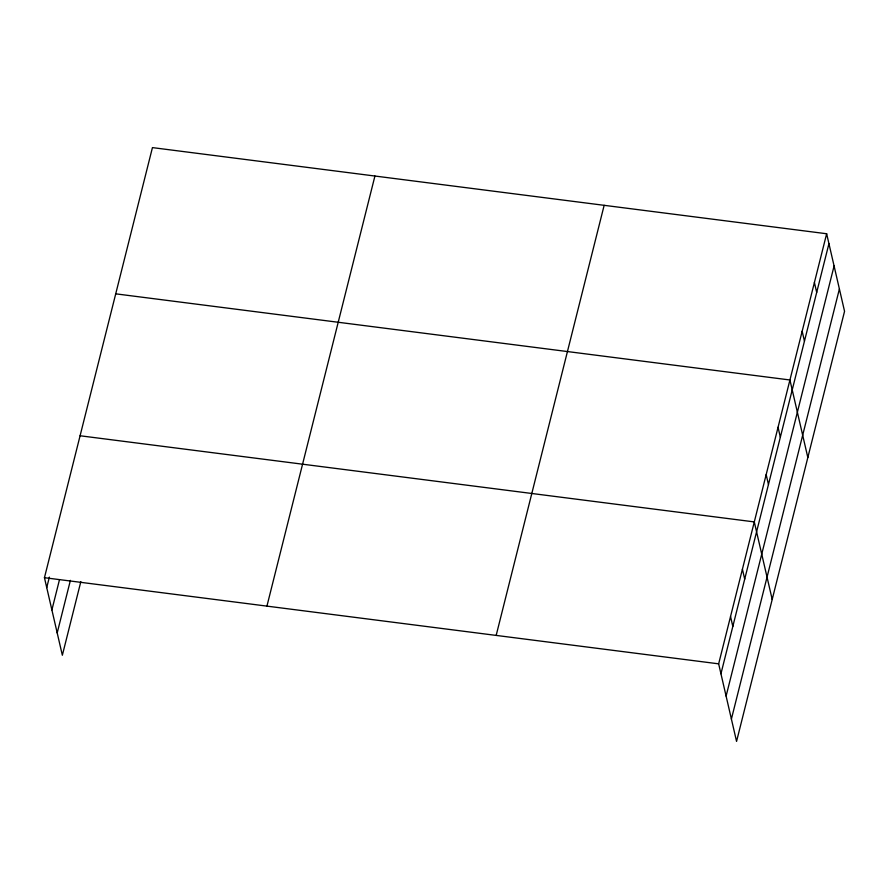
<?xml version="1.0" encoding="UTF-8"?>
<svg xmlns="http://www.w3.org/2000/svg" width="889" height="889" viewBox="0 0 889 889"><rect width="100%" height="100%" fill="white"/><g stroke="black" fill="none" stroke-linecap="round" stroke-linejoin="round"><path stroke-width="1.33" d="M80.832 581.65L62.352 655.249L44.45 577.694L152.441 147.607L826.648 233.751L844.55 311.306L736.559 741.393L718.656 663.839L826.648 233.751M46.739 587.607L49.373 577.083M51.895 609.921L59.485 579.695M57.196 632.924L70.398 580.361M266.933 606.12L374.925 176.033M496.173 635.413L604.153 205.326M720.946 673.751L828.937 243.653M726.102 696.076L834.082 265.978M731.403 719.068L839.394 288.981M115.726 293.837L789.932 379.981L807.834 457.535M80.088 435.766L754.294 521.91L772.197 599.464M44.45 577.694L718.656 663.839M814.402 282.491L816.691 292.403M802.167 331.241L804.456 341.143M778.053 427.287L780.342 437.199M766.174 474.604L768.463 484.505M742.415 569.227L744.704 579.128M730.536 616.533L732.825 626.434"/></g></svg>
